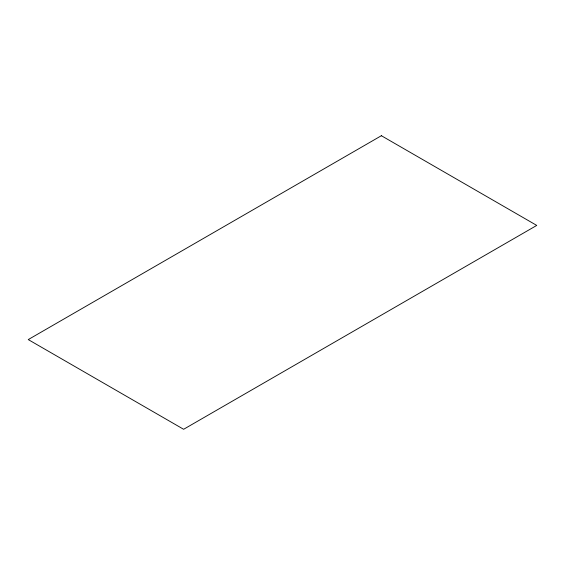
<?xml version="1.0" encoding="UTF-8"?>
<svg xmlns="http://www.w3.org/2000/svg" width="565" height="565" viewBox="0 0 565 565"><rect width="100%" height="100%" fill="white"/><g stroke="black" fill="none" stroke-linecap="round" stroke-linejoin="round"><path stroke-width="0.85" d="M381.375 135.713L28.25 339.586L183.625 429.287L536.75 225.414L381.375 135.713"/></g></svg>
